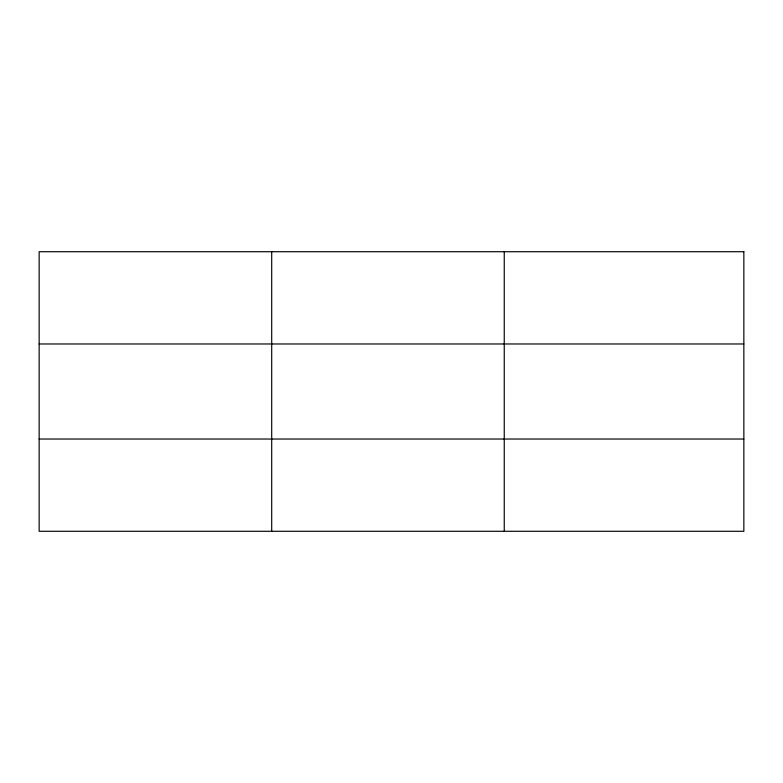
<?xml version="1.0" encoding="UTF-8"?>
<svg xmlns="http://www.w3.org/2000/svg" width="783" height="783" viewBox="0 0 783 783"><rect width="100%" height="100%" fill="white"/><g stroke="black" fill="none" stroke-linecap="round" stroke-linejoin="round"><path stroke-width="1.17" d="M271.701 531.285L271.701 251.715M504.252 531.285L504.252 251.715M39.15 343.972L743.85 343.972M39.15 439.028L743.85 439.028M743.85 251.715L743.85 531.285L39.15 531.285L39.15 251.715L743.85 251.715"/></g></svg>
